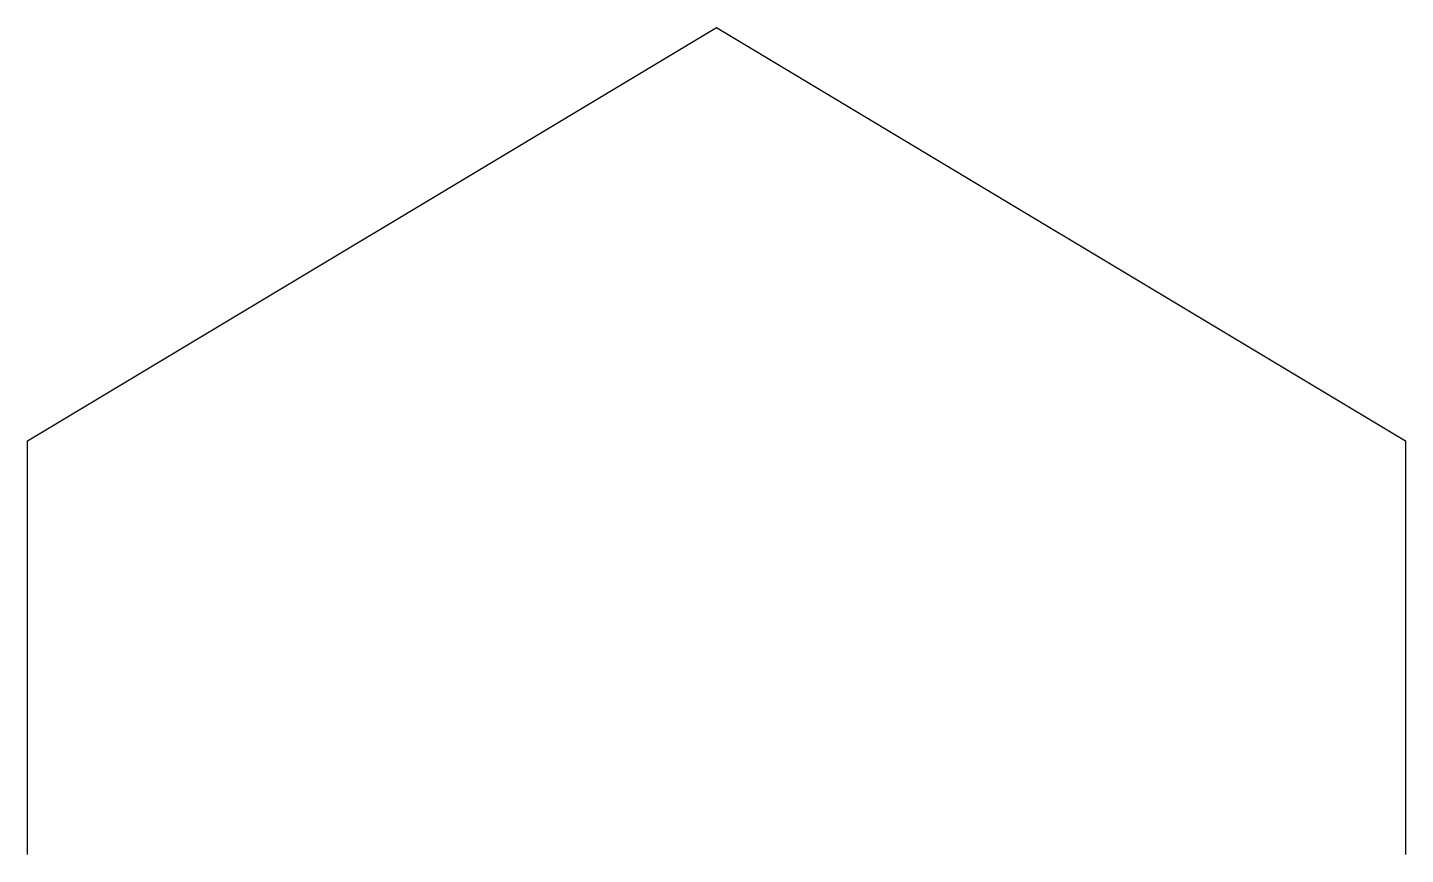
# Model space of a CAD drawing. Extents: x 2.8 to 16, y -2.8 to 5.2.
import ezdxf

# ---------------------------------------------------------------- set-up
doc = ezdxf.new("R2010")
doc.units = 0
doc.layers.add('DEFAULT_255_2_778', color=255, linetype='CONTINUOUS')

msp = doc.modelspace()

# ---------------------------------------------------------------- linework, layer by layer
at = {"layer": 'DEFAULT_255_2_778'}
for p, q in [((2.778, 1.191), (9.393, 5.159)), ((9.393, 5.159), (16.007, 1.191)), ((2.778, -2.778), (2.778, 1.191)), ((16.007, 1.191), (16.007, -2.778))]:
    msp.add_line(p, q, dxfattribs=at)

doc.saveas('drawing.dxf')
